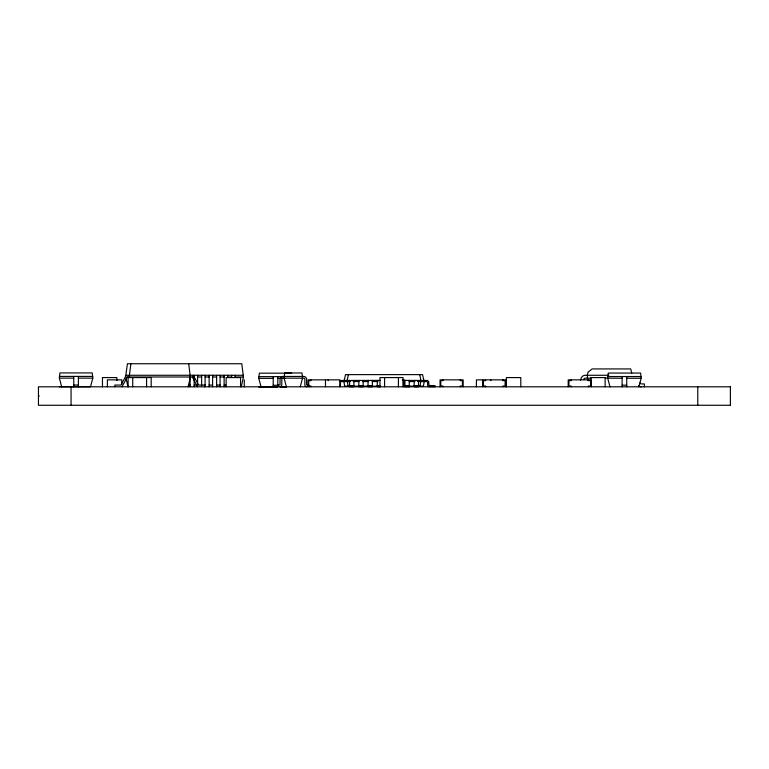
<?xml version="1.0" encoding="UTF-8"?>
<svg xmlns="http://www.w3.org/2000/svg" width="769" height="769" viewBox="0 0 769 769"><rect width="100%" height="100%" fill="white"/><g stroke="black" fill="none" stroke-linecap="round" stroke-linejoin="round"><path stroke-width="1.15" d="M130.865 363.737L129.221 377.002M61.664 386.769L59.357 378.127L59.905 372.936L92.251 372.936L92.799 378.127L90.492 386.769L59.357 386.769M261.085 386.999L258.778 378.358L259.336 373.167L291.672 373.167M610.019 386.903L607.712 378.252L608.26 373.061L640.606 373.061L641.154 378.252L638.847 386.903M344.262 380.395L345.512 374.628L422.585 374.628L423.834 380.395M348.395 374.628L347.146 380.395L348.146 386.163M419.951 386.163L420.951 380.395L419.701 374.628M188.184 386.807L190.337 377.002L188.693 363.737M241.283 386.807L243.437 377.002L241.793 363.737L127.452 363.737L125.808 375.272L243.437 375.272M300.237 386.807L302.544 378.156L301.996 372.965L284.645 372.965L284.097 378.156L286.395 386.807M580.547 380.04L581.345 377.81A4.422 4.422 0 0 1 584.892 375.291L608.788 375.272M126.231 375.272L120.973 385.077L114.802 385.077L114.802 386.807M122.011 386.807L127.27 377.002M59.357 376.397L92.799 376.397M607.712 376.522L641.154 376.522M258.778 376.627L283.819 376.627M127 377.002L193.134 377.002M197.595 377.002L201.632 377.002M205.092 377.002L209.13 377.002M212.59 377.002L216.627 377.002M220.088 377.002L224.125 377.002M227.586 377.002L231.623 377.002M235.083 377.002L243.437 377.002M59.357 378.127L73.766 378.127M78.38 378.127L92.799 378.127M591.265 378.156L585.344 378.156A1.528 1.528 0 0 0 583.892 379.184M605.318 378.156L622.121 378.252M626.735 378.252L641.154 378.252M258.778 378.358L273.197 378.358M277.811 378.358L285.02 378.358M402.274 379.857L404.206 379.857L404.206 386.807M380.511 380.395L340.84 380.463A2.076 2.076 0 0 0 339.581 381.434M404.283 380.395L427.256 380.463A2.076 2.076 0 0 1 428.727 381.933L429.025 385.519L435.023 385.586L435.023 386.74L428.833 386.692A1.615 1.615 0 0 1 427.689 385.538L427.602 382.231L426.958 381.587L417.384 381.549M350.712 381.549L341.138 381.587L340.494 382.231L340.407 385.538A1.615 1.615 0 0 1 339.648 386.528M353.096 381.549L359.046 381.549M362.622 381.549L368.572 381.549M372.148 381.549L378.098 381.549M409.05 381.549L415 381.549M73.766 385.038L78.38 385.038M188.376 385.077L190.106 385.077M194.144 385.077L197.595 385.077M205.092 385.077L198.585 385.077L193.327 375.272M209.13 385.077L212.59 385.077M216.627 385.077L220.088 385.077M224.125 385.077L225.855 385.077M277.753 385.077L280.031 384.894L280.079 378.934A2.884 2.884 0 0 1 282.559 376.445L304.072 376.445A2.884 2.884 0 0 1 306.562 378.934L306.591 384.865L308.888 385.077L308.888 386.807M622.121 385.173L626.735 385.173M273.197 385.269L277.811 385.269M349.597 385.586L353.913 385.586M358.825 385.586L363.141 385.586M368.043 385.586L372.359 385.586M377.271 385.586L380.511 385.586M404.955 385.586L409.271 385.586L409.281 386.74L404.955 386.74L404.955 380.395M414.174 385.586L418.49 385.586M350.539 386.163L344.685 386.163L343.685 380.395M352.933 386.163L358.921 386.163M362.507 386.163L368.495 386.163M372.081 386.163L378.069 386.163M409.175 386.163L415.164 386.163M417.557 386.163L423.411 386.163L424.411 380.395M380.511 386.74L377.271 386.74L377.271 380.395M730.55 386.807L38.45 386.807L38.45 405.263L730.55 405.263M258.778 386.999L277.811 386.999L277.811 376.627M280.31 386.999L286.318 386.999M38.508 395.852L39.181 396.035L38.45 396.035M192.288 377.002L197.546 386.807M639.981 382.847L640.068 383.058A1.519 1.519 0 0 0 641.288 383.914L644.364 383.923L644.364 386.807M631.743 373.157L630.705 368.928L592.197 368.928L588.064 372.1L587.285 375.272L587.689 380.319M126.049 378.088L127.962 386.807M730.396 386.807L730.396 405.263M697.781 386.807L697.781 405.263M626.735 376.522L626.735 386.903M622.121 376.522L622.121 386.903M605.136 386.807L605.136 377.579L590.717 377.579L590.717 379.886M591.323 386.807L591.323 379.857L568.204 379.857L568.204 386.807M588.429 379.857L588.429 380.626L590.592 380.626L590.592 386.038L588.429 386.038L588.429 386.807M571.098 379.857L571.098 380.626L568.935 380.626L568.935 386.038L571.098 386.038L571.098 386.807M520.796 386.807L520.796 377.579L506.386 377.579L506.386 386.807M505.829 386.807L505.829 379.857L476.405 379.857L476.405 386.807M502.936 379.857L502.936 380.626L505.108 380.626L505.108 386.038L502.936 386.038L502.936 386.807M490.805 379.857L490.805 380.626M485.604 379.857L485.604 380.626L483.441 380.626L483.441 386.038L485.604 386.038L485.604 386.807M482.721 379.857L482.721 386.807M463.159 386.807L463.159 379.857L440.051 379.857L440.051 386.807M460.266 379.857L460.266 380.626L462.438 380.626L462.438 386.038L460.266 386.038L460.266 386.807M442.934 379.857L442.934 380.626L440.772 380.626L440.772 386.038L442.934 386.038L442.934 386.807M418.49 380.395L418.499 386.74L414.174 386.74L414.174 380.395M409.271 380.395L409.271 386.74M403.485 380.626L403.485 386.038M403.023 386.807L403.023 377.579L379.963 377.579L379.963 386.807M398.419 377.579L398.419 386.807M384.577 377.579L384.577 386.807M372.359 380.395L372.359 386.74L368.043 386.74L368.043 380.395M363.141 380.395L363.151 386.74L358.825 386.74L358.825 380.395M353.913 380.395L353.913 386.74L349.597 386.74L349.597 380.395M339.879 386.807L339.879 379.857L308.004 379.857L308.004 385.644M328.219 379.857L328.219 380.626M325.479 379.857L325.479 386.807M310.887 379.857L310.887 380.626L308.725 380.626L308.725 386.038L310.887 386.038L310.887 386.807M273.197 376.627L273.197 386.999M244.292 379.857L244.292 386.807M240.553 386.807L240.553 377.579L226.144 377.579L226.144 386.807M235.083 375.272L235.083 377.454M231.623 375.272L231.623 377.454M227.586 375.272L227.586 377.454M224.125 375.272L224.125 386.807M220.088 375.272L220.088 386.807M216.627 375.272L216.627 386.807M212.59 375.272L212.59 386.807M209.13 375.272L209.13 386.807M205.092 375.272L205.092 386.807M204.756 385.077L204.756 386.807M201.632 375.272L201.632 385.721M197.595 375.272L197.595 384.625M194.144 375.272L194.144 386.807M190.106 376.368L190.106 386.807M151.185 386.807L151.185 377.579L128.115 377.579L128.115 386.807M146.571 377.579L146.571 386.807M132.729 377.579L132.729 386.807M121.762 384.49L121.762 379.857L107.372 379.857L107.372 386.807M116.859 380.626L116.869 377.579L102.46 377.579L102.469 386.807M78.38 376.397L78.38 386.769M73.766 376.397L73.766 386.769M71.065 386.807L71.065 405.263M279.772 386.807A2.019 2.019 0 0 0 281.79 384.788L281.79 379.309A1.153 1.153 0 0 1 282.944 378.156L303.697 378.156A1.153 1.153 0 0 1 304.851 379.309L304.851 384.788A2.019 2.019 0 0 0 306.869 386.807M641.442 386.807A4.403 4.403 0 0 1 638.549 385.721"/></g></svg>
